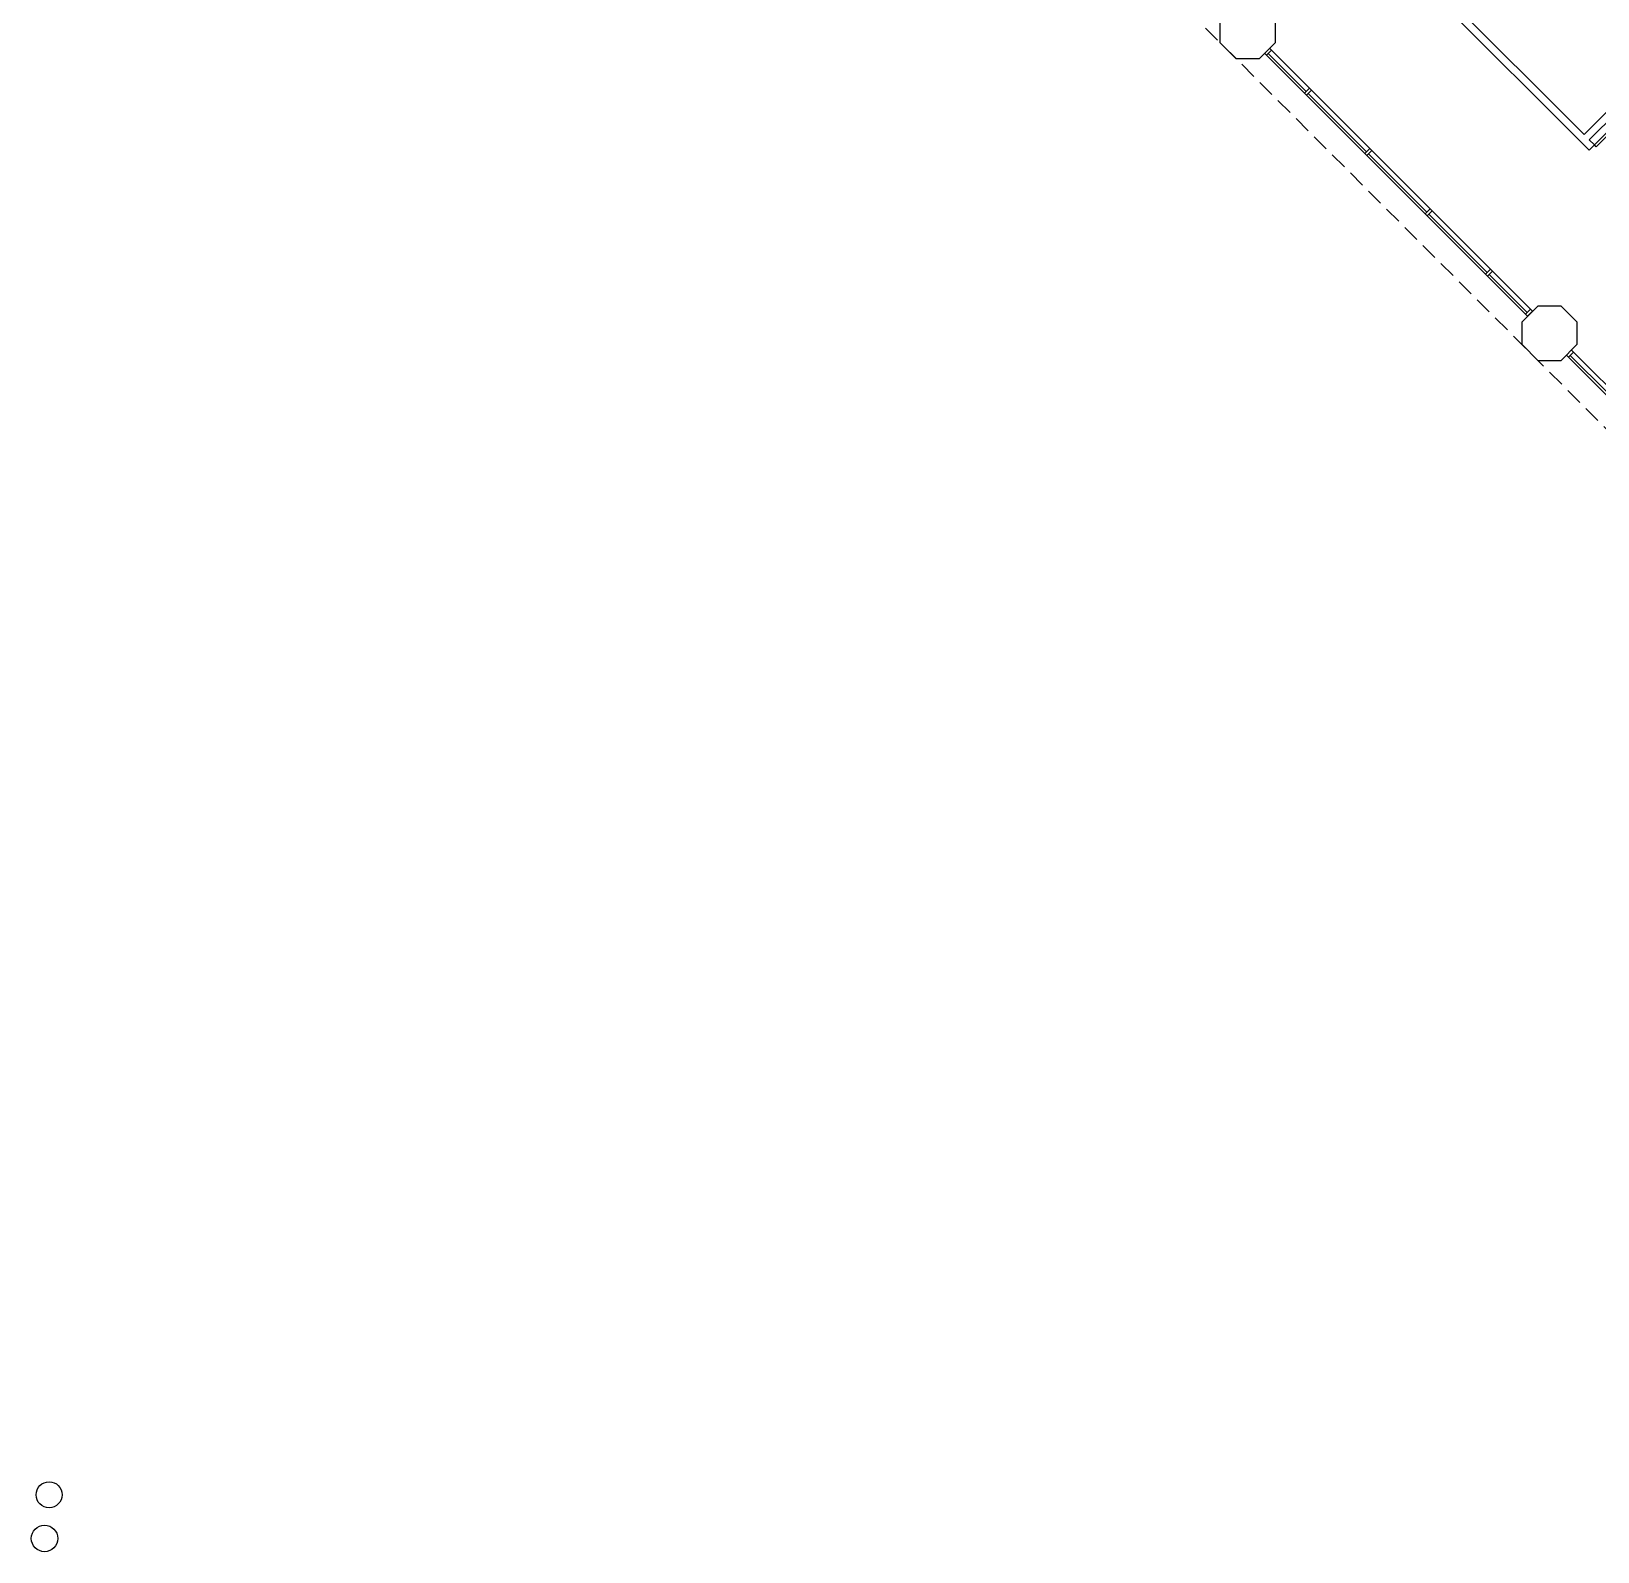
# Model space of a CAD drawing. Header units: inches. Extents: x -59 to 5682, y -269 to 4477.
# Drawn here: x -12 to 1088, y -40 to 1028 of the extents above; entities that cross this region are included whole.
import ezdxf

# ---------------------------------------------------------------- set-up
doc = ezdxf.new("R2010")
doc.units = ezdxf.units.IN
doc.header["$LTSCALE"] = 96
doc.header["$MEASUREMENT"] = 0
doc.linetypes.add('DASHED4', pattern=[0.1875, 0.125, -0.0625])
doc.layers.get('0').update_dxf_attribs({"linetype": 'CONTINUOUS'})
doc.layers.get('DEFPOINTS').update_dxf_attribs({"color": 31, "linetype": 'CONTINUOUS'})
for name, color, linetype in [('A-DOOR', 2, 'CONTINUOUS'), ('A-GLAZ', 2, 'CONTINUOUS'), ('A-GLAZ-SILL', 1, 'CONTINUOUS'), ('A-WALL-ABOVE', 8, 'DASHED4'), ('A-WALL-FULL', 6, 'CONTINUOUS')]:
    doc.layers.add(name, color=color, linetype=linetype)

# ---------------------------------------------------------------- blocks, each defined once
blk = doc.blocks.new('*U35')
for p, q in [((0, 0), (0, 0)), ((-24, 0), (-24, 0))]:
    blk.add_line(p, q)
blk.add_lwpolyline([(0, 0), (0, -24), (-1.75, -24), (-1.75, 0)], close=True)
blk.add_arc((0, 0), 24, 180, 270)

msp = doc.modelspace()

# ---------------------------------------------------------------- linework, layer by layer
at = {"layer": 'A-GLAZ'}
for p, q in [((883.4, 986.1), (856.8, 1012.7)), ((925.9, 943.7), (884.9, 984.7)), ((968.3, 901.2), (927.3, 942.2)), ((1010.7, 858.8), (969.7, 899.8)), ((1012.1, 857.4), (1038.7, 830.8)), ((1095.6, 774), (1069, 800.6))]:
    msp.add_line(p, q, dxfattribs=at)
at = {"layer": 'A-GLAZ-SILL'}
for p, q in [((854.2, 1012.9), (1038.9, 828.1)), ((857.7, 1016.4), (1042.5, 831.7)), ((1069.9, 804.3), (1254.6, 619.5)), ((1066.3, 800.7), (1251.1, 616))]:
    msp.add_line(p, q, dxfattribs=at)
at = {"layer": 'A-WALL-ABOVE'}
msp.add_line((316.3, 1527), (1534.7, 308.6), dxfattribs=at)
at = {"layer": 'A-WALL-FULL'}
for p, q in [((1082.3, 944.8), (899.6, 1127.5)), ((1078.7, 955.8), (930.4, 1104.1)), ((1078.7, 955.8), (1098.2, 975.3)), ((1082.4, 952.1), (1101.9, 971.6)), ((1086, 948.5), (1082.3, 944.8)), ((1082.4, 952.1), (1086, 948.5))]:
    msp.add_line(p, q, dxfattribs=at)
for points in [[(834.3, 1047.6), (850.3, 1047.6), (861.6, 1036.3), (861.6, 1020.3), (850.3, 1009), (834.3, 1009), (823, 1020.3), (823, 1036.3)], [(883.6, 983.4), (882.2, 984.8), (885.7, 988.4), (887.2, 987)], [(926.1, 941), (924.6, 942.4), (928.2, 946), (929.6, 944.5)], [(968.5, 898.6), (967.1, 900), (970.6, 903.5), (972, 902.1)], [(1010.9, 856.2), (1009.5, 857.6), (1013, 861.1), (1014.4, 859.7)], [(1046.4, 835.5), (1062.4, 835.5), (1073.7, 824.2), (1073.7, 808.2), (1062.4, 796.8), (1046.4, 796.8), (1035.1, 808.2), (1035.1, 824.2)], [(1038.9, 828.1), (1037.5, 829.5), (1041, 833.1), (1042.5, 831.7)]]:
    msp.add_lwpolyline(points, close=True, dxfattribs=at)
for points in [[(857.7, 1016.4), (859.1, 1015), (855.6, 1011.5), (854.2, 1012.9)], [(1069.9, 804.3), (1071.3, 802.9), (1067.7, 799.3), (1066.3, 800.7)]]:
    msp.add_lwpolyline(points, dxfattribs=at)
at = {"layer": 'DEFPOINTS'}
for centre, radius in [((0, 0), 9.14), ((-3.2, -30.7), 9.3)]:
    msp.add_circle(centre, radius, dxfattribs=at)

# ---------------------------------------------------------------- block references
at = {"layer": 'A-DOOR', "rotation": 134.999999999954}
msp.add_blockref('*U35', (1086, 948.5), dxfattribs=at)

doc.saveas('drawing.dxf')
